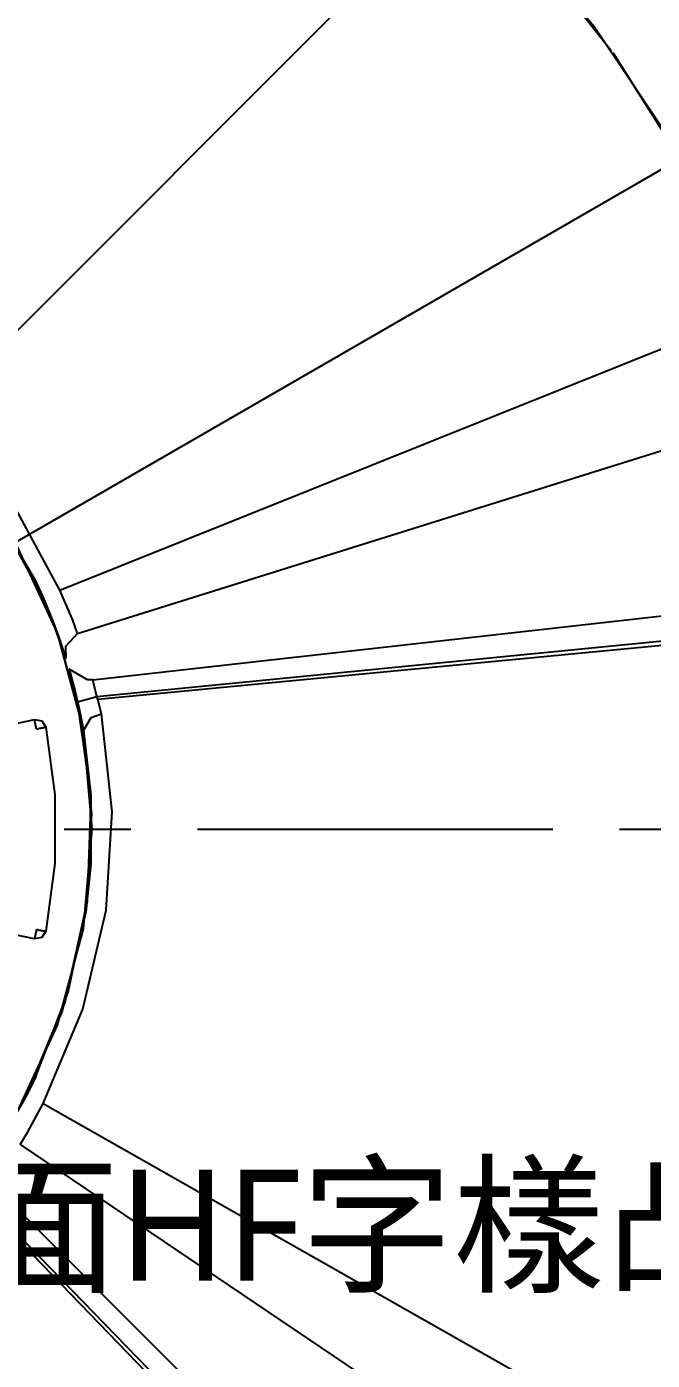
# Model space of a CAD drawing. Header units: metres. Extents: x 6 to 410, y 10 to 287.
# Drawn here: x 71.63 to 85.72, y 128.21 to 158.23 of the extents above; entities that cross this region are included whole.
import ezdxf

# ---------------------------------------------------------------- set-up
doc = ezdxf.new("R2010")
doc.units = ezdxf.units.M
doc.linetypes.add('CENTER2', pattern=[12.5, 8, -1.5, 1.5, -1.5])
doc.linetypes.add('DASHED', pattern=[4.5, 3, -1.5])
for name, color, linetype in [('DIM', 2, 'Continuous'), ('HIDDEN', 9, 'DASHED'), ('VISIBLE', 3, 'Continuous')]:
    doc.layers.add(name, color=color, linetype=linetype)
doc.styles.add('CHINESE', font='msjh.ttc')

msp = doc.modelspace()

# ---------------------------------------------------------------- linework, layer by layer
at = {"layer": 'CENTER2', "color": 3, "linetype": 'CENTER2'}
msp.add_line((25.481009804743806, 140.16450122942814), (94.91504906604116, 140.16450122942814), dxfattribs=at)
at = {"layer": 'DIM', "color": 2}
for p, q in [((69.32319121373014, 149.2896630077658), (85.08020682255841, 165.04667861659408)), ((60.90239887375153, 140.5711691142737), (90.67234857937973, 157.75885759057974))]:
    msp.add_line(p, q, dxfattribs=at)
at = {"layer": 'HIDDEN'}
for points in [[(75.55146131222305, 166.17269632694828), (78.10417493246226, 164.48572881112966), (80.45456745403611, 162.56590190261713), (82.93610610323525, 160.04223141679432), (84.82600627315297, 157.6463654565499), (86.59072719150535, 154.84705108334427), (87.81571213448359, 152.3881058935969), (88.55595982451857, 150.55587915874636)], [(71.80767324589564, 145.79951015177375), (70.78014925096346, 147.550697488029), (69.49067534056688, 149.1190468372585), (67.97117116669523, 150.46573526165693), (66.259250553122, 151.55742682049816), (64.39729040237933, 152.36709776839515)], [(71.99417154042263, 145.39782407045664), (70.91186673726278, 147.35833866828835), (69.44637427385328, 149.1647500811433), (67.68937595135341, 150.67242240128303), (65.79726258148096, 151.7914334775013)], [(71.9922979939376, 145.396447576865), (71.80767324535367, 145.79951015290004)], [(71.80767325838677, 145.7995101260478), (71.995687641274, 145.39446047207707)], [(72.092899943981, 145.16056125776223), (71.9922979939376, 145.396447576865)], [(72.21009969008429, 144.88123703469864), (71.99417154042263, 145.39782407045664)], [(71.995687641274, 145.39446047207707), (72.22331321011515, 144.8474238533927)], [(72.08403554415833, 145.19043534632635), (72.38976138206641, 144.395201740169)], [(72.2231793577287, 144.8438156768393), (72.092899943981, 145.16056125776223)], [(72.51778147825786, 144.00648829336424), (72.21009969008429, 144.88123703469864)], [(72.2231793577287, 144.8438156768393), (72.22331321011515, 144.8474238533927)], [(72.35659991253789, 144.48958144569517), (72.2231793577287, 144.8438156768393)], [(72.22331321011515, 144.8474238533927), (72.35659991253789, 144.48958144569517)], [(71.84214757889015, 134.60107893537773), (72.57063202119652, 136.49627819702891), (72.99284438375811, 138.48228085184735), (73.09833319870643, 140.5099252817133), (72.8844871901583, 142.52901906573464), (72.3565999138817, 144.4895814461732)], [(72.38976138206641, 144.395201740169), (72.39233967857382, 144.38776450025458)], [(72.67117858189039, 143.4747423888364), (72.5892984860817, 143.76916574581202)], [(72.77939580243412, 143.0361184854478), (72.67117858189039, 143.4747423888364)], [(72.68312195781368, 143.42940853164515), (72.7184416054134, 143.29122999137996)], [(71.64438045685739, 134.20482969356772), (72.50236645375483, 136.27337062685837), (73.00095608415975, 138.5454178867833), (73.08423115424748, 140.85911280287488), (72.77939580243412, 143.0361184854478)], [(72.78050978732104, 143.03126650674136), (72.80704234760812, 142.91221816195463)], [(71.8113033340649, 142.63297879906239), (71.97618003349797, 142.60164127780794), (72.06933542885037, 142.4620402800642)], [(72.84744603371274, 142.719773168735), (72.91072723572213, 142.3836158280974)], [(72.06933542884666, 142.46204028006363), (72.26507863886893, 140.9345110996859), (72.26507863886897, 139.39449135917107), (72.06933542884678, 137.86696217879333)], [(73.0793123866306, 139.38366546448728), (72.96814579019778, 138.304048798861)], [(72.06933542885052, 137.86696217879287), (71.97618003349764, 137.72736118104814), (71.81130333406335, 137.69602365979424)], [(71.64213595132212, 134.2054358169166), (71.84214758250957, 134.60107894293535)], [(71.84214757095506, 134.60107891874995), (71.64269580101143, 134.20154687787382)], [(71.64269580101143, 134.20154687787382), (71.35692757038848, 133.6825102875001)], [(71.37512544767193, 133.7139234884407), (71.64438045685739, 134.20482969356772)], [(71.5203831841786, 133.97961077065074), (71.64213595132212, 134.2054358169166)]]:
    msp.add_lwpolyline(points, dxfattribs=at)
at = {"layer": 'VISIBLE'}
for p, q in [((72.38470258574321, 145.5457565813319), (88.05609215826958, 151.8298556123346)), ((72.78094164605822, 144.56716869479922), (88.88276229147942, 149.61640215201197)), ((73.12475902255306, 143.52564074636825), (89.94038609741854, 145.41276820961224)), ((73.21278421563932, 143.1505835809523), (90.04051708560692, 144.80979668743225)), ((90.057857886617, 144.6969935142706), (73.23333608733367, 143.0797446792905)), ((71.2277883961961, 142.5089488701866), (71.81130333414467, 142.6329787990801)), ((71.22778839619626, 142.50894887018586), (71.81130333406358, 142.63297879906204)), ((71.81130333406321, 137.69602365979352), (71.22778839607678, 137.82005358869506)), ((71.81130333406344, 137.6960236597946), (71.22778839619622, 137.82005358867076)), ((72.00341313944615, 133.99163625627395), (86.68961393876296, 125.66039969372362)), ((71.48549108453884, 133.07180286906274), (85.47246268849747, 123.63103803096911)), ((70.88555841830363, 132.15361358454828), (82.84534642188055, 120.18323200645382)), ((82.35897363394503, 119.64511055430141), (70.60463951392512, 131.79071292570774)), ((70.64720971328882, 131.85094836002662), (82.436354891521, 119.72899976847091))]:
    msp.add_line(p, q, dxfattribs=at)
for points in [[(88.05609215826871, 151.82985561233676), (87.09493758870582, 153.90164775671343), (86.0416327697451, 155.79335659480665), (84.40636030896394, 158.22303200192925), (82.15769232839189, 160.89909970929898), (79.98345381660936, 162.9831732713178), (77.09257967073162, 165.19898934750978), (75.89174995573242, 165.96876298822784)], [(60.198029435392485, 153.06942877520186), (62.43894658663986, 152.87337392856688), (64.61177460420538, 152.2911664159685), (66.65049320827933, 151.34049631806573), (68.49315696571833, 150.05024926472112), (70.08377747068546, 148.459628759754), (71.37402452403008, 146.616965002315), (72.32469462193284, 144.57824639824105), (72.90690213453124, 142.4054183806755), (73.10295698116619, 140.16450122942814), (72.90690213453124, 137.92358407818077), (72.32469462193284, 135.75075606061526), (71.37402452403008, 133.7120374565413), (70.08377747068546, 131.86937369910228), (68.49315696571834, 130.27875319413516), (66.65049320827934, 128.98850614079055), (64.61177460420538, 128.03783604288782), (62.43894658663987, 127.4556285302894), (60.198029435392506, 127.25957368365445)], [(72.38470258574321, 145.5457565813319), (71.28788178210354, 147.57058571905276), (69.87247727086611, 149.369446080469), (68.22558371781993, 150.85489853396473), (66.350861597048, 152.03853557056252)], [(69.61462610307443, 148.98860810547345), (71.03068555232062, 147.17812785919125), (72.08403554415833, 145.19043534632635)], [(72.6736136468291, 144.86586432594714), (72.38470258574321, 145.5457565813319)], [(72.78094164605822, 144.56716869479922), (72.6736136468291, 144.86586432594714)], [(72.5177712434774, 144.00652110983168), (72.454231791472, 144.20463619200706), (72.38975301718544, 144.3952258822049)], [(72.39233967857382, 144.38776450025458), (72.51778147825786, 144.00648829336424)], [(72.78094164605822, 144.56716869479922), (72.50921745197886, 144.27465350439684), (72.51778147825786, 144.00648829336424)], [(72.5892984860817, 143.76916574581202), (72.68312195781368, 143.42940853164515)], [(73.00066532930376, 143.523307982383), (72.5892984860817, 143.76916574581202)], [(73.12475902255306, 143.52564074636825), (73.00066532930376, 143.523307982383)], [(73.21278421563932, 143.1505835809523), (73.12475902255306, 143.52564074636825)], [(72.7184416054134, 143.29122999137996), (72.78050978732104, 143.03126650674136)], [(72.78050978732104, 143.03126650674136), (73.21278421563932, 143.1505835809523)], [(72.80704234760812, 142.91221816195463), (72.84744603371274, 142.719773168735)], [(73.23333608733358, 143.07974467929074), (73.21278421563932, 143.1505835809523)], [(73.31772850617335, 142.7573605364962), (73.23333608733358, 143.07974467929074)], [(71.8113033340649, 142.63297879906239), (71.97618003349797, 142.60164127780794), (72.06933542885037, 142.4620402800642)], [(71.85639720475268, 142.42082881727177), (71.85134829314566, 142.44458207883827), (71.84636287453154, 142.46803662935864), (71.841503643442, 142.49089751425137), (71.83683170752738, 142.5128772446248), (71.83240581909256, 142.53369941261653), (71.82828163625251, 142.55310216738275), (71.8245110229994, 142.57084150802453), (71.82114139698264, 142.5866943520407), (71.81821513320448, 142.60046134071973), (71.81576903112978, 142.6119693461912), (71.8138338519114, 142.62107364860915), (71.81243393155086, 142.62765975608832), (71.81158687485889, 142.63164484450573), (71.8113033340649, 142.63297879906239)], [(72.00341313944615, 133.99163625627395), (72.90277503251986, 136.11192122935947), (73.42661762026432, 138.33983778371262), (73.56118172191516, 140.55357827222832), (73.31772850617335, 142.7573605364962)], [(72.91072723572213, 142.3836158280974), (73.08757601196716, 142.68049188347587), (73.31772850617335, 142.7573605364962)], [(71.85639720475268, 142.42082881727177), (71.88023872145617, 142.4254430371127), (71.90378041725393, 142.42999923046187), (71.92672624166212, 142.4344401005444), (71.9487876376253, 142.43870980084233), (71.96968717028895, 142.44275463739706), (71.98916201590359, 142.44652374404205), (72.00696726698608, 142.44996972207437), (72.0228790121732, 142.45304923632085), (72.03669715203702, 142.45572356010308), (72.04824791545126, 142.45795906224777), (72.0573860448641, 142.45972763001845), (72.06399662299609, 142.4610070226492), (72.06799651799167, 142.4617811510354), (72.06933542885052, 142.46204028006343)], [(72.06933542884666, 142.46204028006363), (72.26507863886893, 140.9345110996859), (72.26507863886897, 139.39449135917107), (72.06933542884678, 137.86696217879333)], [(72.91072723572213, 142.3836158280974), (73.08041316413173, 140.9276890938277), (73.0793123866306, 139.38366546448728)], [(72.96814579019778, 138.304048798861), (72.43555372083169, 136.06811301661025), (71.53826363163918, 134.0052607456135)], [(71.85639720475268, 137.90817364158454), (71.85134829314566, 137.884420380018), (71.84636287453154, 137.86096582949767), (71.841503643442, 137.8381049446049), (71.83683170752738, 137.81612521423148), (71.83240581909256, 137.79530304623978), (71.82828163625251, 137.77590029147356), (71.8245110229994, 137.75816095083178), (71.82114139698264, 137.74230810681559), (71.81821513320448, 137.72854111813658), (71.81576903112978, 137.71703311266512), (71.8138338519114, 137.70792881024713), (71.81243393155086, 137.701342702768), (71.81158687485889, 137.69735761435055), (71.8113033340649, 137.6960236597939)], [(72.06933542885052, 137.86696217879287), (71.97618003349764, 137.72736118104814), (71.81130333406335, 137.69602365979424)], [(71.85639720475268, 137.90817364158454), (71.88023872145618, 137.9035594217436), (71.90378041725393, 137.89900322839443), (71.92672624166212, 137.8945623583119), (71.94878763762532, 137.89029265801398), (71.96968717028895, 137.88624782145925), (71.9891620159036, 137.88247871481425), (72.00696726698608, 137.87903273678194), (72.0228790121732, 137.87595322253546), (72.03669715203702, 137.87327889875326), (72.04824791545127, 137.87104339660854), (72.0573860448641, 137.86927482883786), (72.0639966229961, 137.8679954362071), (72.06799651799169, 137.8672213078209), (72.06933542885052, 137.86696217879287)], [(71.65210284474136, 133.34194901517458), (72.00341313944615, 133.99163625627395)], [(71.48549108453884, 133.07180286906274), (71.65210284474136, 133.34194901517458)]]:
    msp.add_lwpolyline(points, dxfattribs=at)

# ---------------------------------------------------------------- texts
at = {"layer": 'DIM', "color": 3, "style": 'CHINESE'}
msp.add_text('凹下表面 0.1mm, 光面HF字樣凸字', height=2.5, dxfattribs=at).set_placement((40, 130))

doc.saveas('drawing.dxf')
